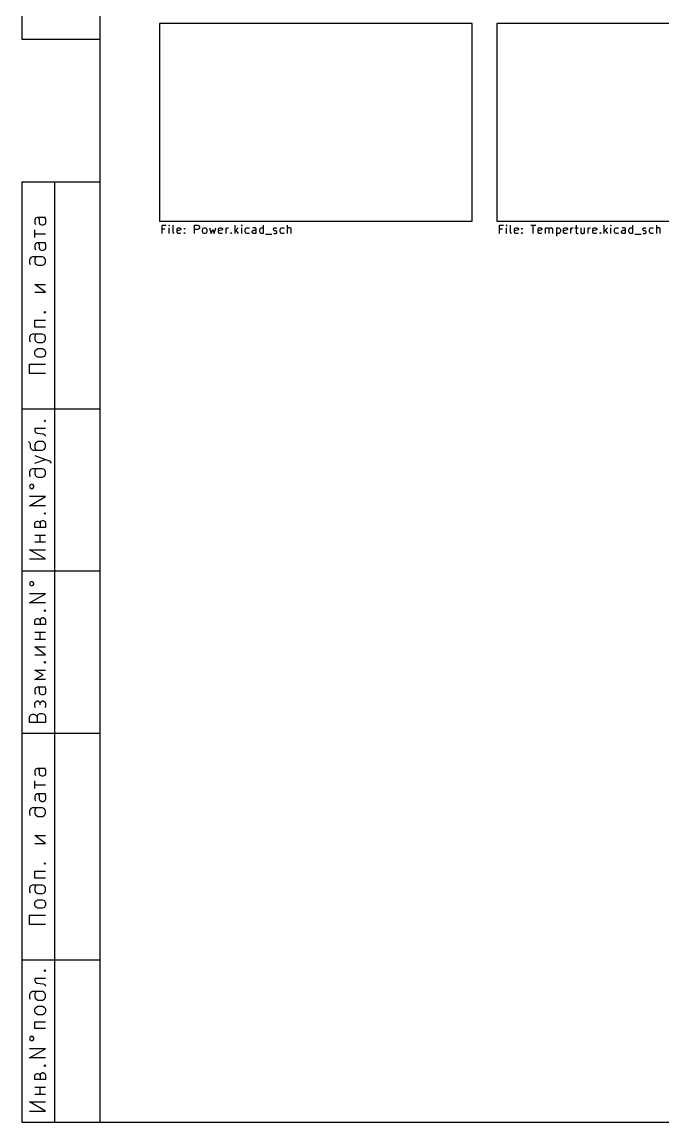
# Model space of a CAD drawing. Extents: x 0.3 to 11.5, y -8.2 to 3.2.
# Drawn here: x 0.31 to 4.2, y -8.07 to -1.39 of the extents above; entities that cross this region are included whole.
import ezdxf

# ---------------------------------------------------------------- set-up
doc = ezdxf.new("R2010")
doc.units = 0
doc.header["$MEASUREMENT"] = 0
doc.layers.add('BLACK', color=7, linetype='CONTINUOUS')

msp = doc.modelspace()

# ---------------------------------------------------------------- linework, layer by layer
at = {"layer": 'BLACK', "linetype": 'CONTINUOUS'}
for p, q in [((0.314961, 3.22806), (0.314961, -1.49635)), ((0.787402, -0.19685), (0.787402, -8.07115)), ((1.15, -1.4), (1.15, -2.6)), ((3.05, -1.4), (1.15, -1.4)), ((3.05, -2.6), (3.05, -1.4)), ((3.2, -1.4), (3.2, -2.6)), ((5.1, -1.4), (3.2, -1.4)), ((0.314961, -1.49635), (0.787402, -1.49635)), ((0.314961, -2.36249), (0.787402, -2.36249)), ((0.314961, -2.36249), (0.314961, -8.07115)), ((0.511811, -2.36249), (0.511811, -8.07115)), ((0.397476, -2.58277), (0.392787, -2.59214)), ((0.392787, -2.59214), (0.392787, -2.61089)), ((0.40685, -2.57808), (0.397476, -2.58277)), ((0.458406, -2.57808), (0.40685, -2.57808)), ((0.420909, -2.58746), (0.416224, -2.57808)), ((0.420909, -2.61089), (0.420909, -2.58746)), ((0.45372, -2.57808), (0.458406, -2.58746)), ((0.458406, -2.58746), (0.458406, -2.61089)), ((1.15, -2.6), (3.05, -2.6)), ((3.2, -2.6), (5.1, -2.6)), ((0.392787, -2.61089), (0.397476, -2.62026)), ((0.392787, -2.69994), (0.392787, -2.65307)), ((0.425598, -2.62026), (0.420909, -2.61089)), ((0.434972, -2.62495), (0.425598, -2.62026)), ((0.444346, -2.62495), (0.434972, -2.62495)), ((0.45372, -2.62026), (0.444346, -2.62495)), ((0.458406, -2.61089), (0.45372, -2.62026)), ((1.16601, -2.67507), (1.16601, -2.62507)), ((1.16601, -2.62507), (1.18982, -2.62507)), ((1.18268, -2.64888), (1.16601, -2.64888)), ((1.20887, -2.62507), (1.20649, -2.62745)), ((1.20649, -2.62745), (1.20887, -2.62983)), ((1.21125, -2.62745), (1.20887, -2.62507)), ((1.20887, -2.62507), (1.20887, -2.62983)), ((1.20887, -2.62983), (1.21125, -2.62745)), ((1.20887, -2.67507), (1.20887, -2.64174)), ((1.23268, -2.66793), (1.23268, -2.62507)), ((1.23506, -2.67269), (1.23268, -2.66793)), ((1.25649, -2.64888), (1.25887, -2.64411)), ((1.25649, -2.66793), (1.25649, -2.64888)), ((1.2803, -2.65364), (1.25649, -2.6584)), ((1.25887, -2.67269), (1.25649, -2.66793)), ((1.25887, -2.64411), (1.26363, -2.64174)), ((1.26363, -2.64174), (1.27316, -2.64174)), ((1.27316, -2.64174), (1.27792, -2.64411)), ((1.27792, -2.64411), (1.2803, -2.64888)), ((1.2803, -2.64888), (1.2803, -2.65364)), ((1.29935, -2.6465), (1.30173, -2.64411)), ((1.30173, -2.64888), (1.29935, -2.6465)), ((1.29935, -2.67269), (1.30173, -2.67031)), ((1.30173, -2.64411), (1.30411, -2.6465)), ((1.30173, -2.64411), (1.30173, -2.64888)), ((1.30411, -2.6465), (1.30173, -2.64888)), ((1.30173, -2.67031), (1.30411, -2.67269)), ((1.30173, -2.67031), (1.30173, -2.67507)), ((1.36363, -2.67507), (1.36363, -2.62507)), ((1.36363, -2.62507), (1.38268, -2.62507)), ((1.38268, -2.65126), (1.36363, -2.65126)), ((1.38268, -2.62507), (1.38744, -2.62745)), ((1.38744, -2.64888), (1.38268, -2.65126)), ((1.38744, -2.62745), (1.38983, -2.62983)), ((1.38983, -2.6465), (1.38744, -2.64888)), ((1.38983, -2.62983), (1.3922, -2.63459)), ((1.3922, -2.64174), (1.38983, -2.6465)), ((1.3922, -2.63459), (1.3922, -2.64174)), ((1.41126, -2.65126), (1.41363, -2.6465)), ((1.41126, -2.66554), (1.41126, -2.65126)), ((1.41363, -2.67031), (1.41126, -2.66554)), ((1.41363, -2.6465), (1.41602, -2.64411)), ((1.41602, -2.67269), (1.41363, -2.67031)), ((1.41602, -2.64411), (1.42078, -2.64174)), ((1.42078, -2.64174), (1.42792, -2.64174)), ((1.42792, -2.64174), (1.43268, -2.64411)), ((1.43268, -2.64411), (1.43506, -2.6465)), ((1.43506, -2.67031), (1.43268, -2.67269)), ((1.43506, -2.6465), (1.43744, -2.65126)), ((1.43744, -2.66554), (1.43506, -2.67031)), ((1.43744, -2.65126), (1.43744, -2.66554)), ((1.45411, -2.64174), (1.46363, -2.67507)), ((1.46363, -2.67507), (1.47316, -2.65126)), ((1.47316, -2.65126), (1.48268, -2.67507)), ((1.48268, -2.67507), (1.4922, -2.64174)), ((1.50887, -2.64888), (1.51125, -2.64411)), ((1.50887, -2.66793), (1.50887, -2.64888)), ((1.53268, -2.65364), (1.50887, -2.6584)), ((1.51125, -2.67269), (1.50887, -2.66793)), ((1.51125, -2.64411), (1.51602, -2.64174)), ((1.51602, -2.64174), (1.52554, -2.64174)), ((1.52554, -2.64174), (1.5303, -2.64411)), ((1.5303, -2.64411), (1.53268, -2.64888)), ((1.53268, -2.64888), (1.53268, -2.65364)), ((1.55411, -2.67507), (1.55411, -2.64174)), ((1.55411, -2.65126), (1.55649, -2.6465)), ((1.55649, -2.6465), (1.55887, -2.64411)), ((1.55887, -2.64411), (1.56363, -2.64174)), ((1.56363, -2.64174), (1.5684, -2.64174)), ((1.58269, -2.67269), (1.58506, -2.67031)), ((1.58506, -2.67031), (1.58744, -2.67269)), ((1.58506, -2.67031), (1.58506, -2.67507)), ((1.60887, -2.67507), (1.60887, -2.62507)), ((1.62792, -2.64174), (1.60887, -2.66078)), ((1.61364, -2.65602), (1.62792, -2.67507)), ((1.64935, -2.62507), (1.64697, -2.62745)), ((1.64697, -2.62745), (1.64935, -2.62983)), ((1.65173, -2.62745), (1.64935, -2.62507)), ((1.64935, -2.62507), (1.64935, -2.62983)), ((1.64935, -2.62983), (1.65173, -2.62745)), ((1.64935, -2.67507), (1.64935, -2.64174)), ((1.67078, -2.65126), (1.67316, -2.6465)), ((1.67078, -2.66554), (1.67078, -2.65126)), ((1.67316, -2.67031), (1.67078, -2.66554)), ((1.67316, -2.6465), (1.67554, -2.64411)), ((1.67554, -2.67269), (1.67316, -2.67031)), ((1.67554, -2.64411), (1.68031, -2.64174)), ((1.68031, -2.64174), (1.68983, -2.64174)), ((1.68983, -2.64174), (1.69459, -2.64411)), ((1.71364, -2.66316), (1.71602, -2.6584)), ((1.71364, -2.66793), (1.71364, -2.66316)), ((1.71602, -2.67269), (1.71364, -2.66793)), ((1.72078, -2.64174), (1.71602, -2.64411)), ((1.71602, -2.6584), (1.72078, -2.65602)), ((1.73031, -2.64174), (1.72078, -2.64174)), ((1.72078, -2.65602), (1.73269, -2.65602)), ((1.73507, -2.64411), (1.73031, -2.64174)), ((1.73269, -2.65602), (1.73745, -2.65364)), ((1.73745, -2.64888), (1.73507, -2.64411)), ((1.73745, -2.67507), (1.73745, -2.64888)), ((1.75888, -2.65126), (1.76126, -2.6465)), ((1.75888, -2.66554), (1.75888, -2.65126)), ((1.76126, -2.67031), (1.75888, -2.66554)), ((1.76126, -2.6465), (1.76364, -2.64411)), ((1.76364, -2.67269), (1.76126, -2.67031)), ((1.76364, -2.64411), (1.7684, -2.64174)), ((1.7684, -2.64174), (1.77793, -2.64174)), ((1.77793, -2.64174), (1.78269, -2.64411)), ((1.78269, -2.67507), (1.78269, -2.62507)), ((1.84221, -2.64888), (1.84459, -2.64411)), ((1.84221, -2.65126), (1.84221, -2.64888)), ((1.84459, -2.65602), (1.84221, -2.65126)), ((1.84459, -2.64411), (1.84935, -2.64174)), ((1.84935, -2.6584), (1.84459, -2.65602)), ((1.84935, -2.64174), (1.85649, -2.64174)), ((1.85649, -2.6584), (1.84935, -2.6584)), ((1.85649, -2.64174), (1.86126, -2.64411)), ((1.86126, -2.66078), (1.85649, -2.6584)), ((1.86363, -2.66554), (1.86126, -2.66078)), ((1.86126, -2.67269), (1.86363, -2.66793)), ((1.86363, -2.66793), (1.86363, -2.66554)), ((1.88269, -2.65126), (1.88506, -2.6465)), ((1.88269, -2.66554), (1.88269, -2.65126)), ((1.88506, -2.67031), (1.88269, -2.66554)), ((1.88506, -2.6465), (1.88744, -2.64411)), ((1.88744, -2.67269), (1.88506, -2.67031)), ((1.88744, -2.64411), (1.89221, -2.64174)), ((1.89221, -2.64174), (1.90173, -2.64174)), ((1.90173, -2.64174), (1.90649, -2.64411)), ((1.92792, -2.67507), (1.92792, -2.62507)), ((1.9303, -2.64411), (1.92792, -2.6465)), ((1.93507, -2.64174), (1.9303, -2.64411)), ((1.94221, -2.64174), (1.93507, -2.64174)), ((1.94697, -2.64411), (1.94221, -2.64174)), ((1.94935, -2.64888), (1.94697, -2.64411)), ((1.94935, -2.67507), (1.94935, -2.64888)), ((3.21601, -2.67507), (3.21601, -2.62507)), ((3.21601, -2.62507), (3.23982, -2.62507)), ((3.23268, -2.64888), (3.21601, -2.64888)), ((3.25887, -2.62507), (3.25649, -2.62745)), ((3.25649, -2.62745), (3.25887, -2.62983)), ((3.26125, -2.62745), (3.25887, -2.62507)), ((3.25887, -2.62507), (3.25887, -2.62983)), ((3.25887, -2.62983), (3.26125, -2.62745)), ((3.25887, -2.67507), (3.25887, -2.64174)), ((3.28268, -2.66793), (3.28268, -2.62507)), ((3.28506, -2.67269), (3.28268, -2.66793)), ((3.30649, -2.64888), (3.30887, -2.64411)), ((3.30649, -2.66793), (3.30649, -2.64888)), ((3.3303, -2.65364), (3.30649, -2.6584)), ((3.30887, -2.67269), (3.30649, -2.66793)), ((3.30887, -2.64411), (3.31363, -2.64174)), ((3.31363, -2.64174), (3.32316, -2.64174)), ((3.32316, -2.64174), (3.32792, -2.64411)), ((3.32792, -2.64411), (3.3303, -2.64888)), ((3.3303, -2.64888), (3.3303, -2.65364)), ((3.34935, -2.6465), (3.35173, -2.64411)), ((3.35173, -2.64888), (3.34935, -2.6465)), ((3.34935, -2.67269), (3.35173, -2.67031)), ((3.35173, -2.64411), (3.35411, -2.6465)), ((3.35173, -2.64411), (3.35173, -2.64888)), ((3.35411, -2.6465), (3.35173, -2.64888)), ((3.35173, -2.67031), (3.35411, -2.67269)), ((3.35173, -2.67031), (3.35173, -2.67507)), ((3.40649, -2.62507), (3.43506, -2.62507)), ((3.42078, -2.67507), (3.42078, -2.62507)), ((3.44935, -2.64888), (3.45173, -2.64411)), ((3.44935, -2.66793), (3.44935, -2.64888)), ((3.47316, -2.65364), (3.44935, -2.6584)), ((3.45173, -2.67269), (3.44935, -2.66793)), ((3.45173, -2.64411), (3.45649, -2.64174)), ((3.45649, -2.64174), (3.46602, -2.64174)), ((3.46602, -2.64174), (3.47078, -2.64411)), ((3.47078, -2.64411), (3.47316, -2.64888)), ((3.47316, -2.64888), (3.47316, -2.65364)), ((3.49459, -2.67507), (3.49459, -2.64174)), ((3.49459, -2.6465), (3.49697, -2.64411)), ((3.49697, -2.64411), (3.50173, -2.64174)), ((3.50173, -2.64174), (3.50887, -2.64174)), ((3.50887, -2.64174), (3.51363, -2.64411)), ((3.51363, -2.64411), (3.51602, -2.64888)), ((3.51602, -2.64888), (3.5184, -2.64411)), ((3.51602, -2.64888), (3.51602, -2.67507)), ((3.5184, -2.64411), (3.52316, -2.64174)), ((3.52316, -2.64174), (3.5303, -2.64174)), ((3.5303, -2.64174), (3.53506, -2.64411)), ((3.53506, -2.64411), (3.53744, -2.64888)), ((3.53744, -2.64888), (3.53744, -2.67507)), ((3.56125, -2.64174), (3.56125, -2.69174)), ((3.56125, -2.64411), (3.56602, -2.64174)), ((3.56602, -2.64174), (3.57554, -2.64174)), ((3.57554, -2.64174), (3.5803, -2.64411)), ((3.5803, -2.64411), (3.58268, -2.6465)), ((3.58268, -2.67031), (3.5803, -2.67269)), ((3.58268, -2.6465), (3.58506, -2.65126)), ((3.58506, -2.66554), (3.58268, -2.67031)), ((3.58506, -2.65126), (3.58506, -2.66554)), ((3.60411, -2.64888), (3.60649, -2.64411)), ((3.60411, -2.66793), (3.60411, -2.64888)), ((3.62792, -2.65364), (3.60411, -2.6584)), ((3.60649, -2.67269), (3.60411, -2.66793)), ((3.60649, -2.64411), (3.61125, -2.64174)), ((3.61125, -2.64174), (3.62078, -2.64174)), ((3.62078, -2.64174), (3.62554, -2.64411)), ((3.62554, -2.64411), (3.62792, -2.64888)), ((3.62792, -2.64888), (3.62792, -2.65364)), ((3.64935, -2.67507), (3.64935, -2.64174)), ((3.64935, -2.65126), (3.65173, -2.6465)), ((3.65173, -2.6465), (3.65411, -2.64411)), ((3.65411, -2.64411), (3.65887, -2.64174)), ((3.65887, -2.64174), (3.66363, -2.64174)), ((3.67316, -2.64174), (3.6922, -2.64174)), ((3.6803, -2.62507), (3.6803, -2.66793)), ((3.6803, -2.66793), (3.68268, -2.67269)), ((3.70887, -2.64174), (3.70887, -2.66793)), ((3.70887, -2.66793), (3.71125, -2.67269)), ((3.72792, -2.67269), (3.7303, -2.67031)), ((3.7303, -2.64174), (3.7303, -2.67507)), ((3.75411, -2.67507), (3.75411, -2.64174)), ((3.75411, -2.65126), (3.75649, -2.6465)), ((3.75649, -2.6465), (3.75887, -2.64411)), ((3.75887, -2.64411), (3.76363, -2.64174)), ((3.76363, -2.64174), (3.76839, -2.64174)), ((3.78268, -2.64888), (3.78506, -2.64411)), ((3.78268, -2.66793), (3.78268, -2.64888)), ((3.80649, -2.65364), (3.78268, -2.6584)), ((3.78506, -2.67269), (3.78268, -2.66793)), ((3.78506, -2.64411), (3.78982, -2.64174)), ((3.78982, -2.64174), (3.79935, -2.64174)), ((3.79935, -2.64174), (3.80411, -2.64411)), ((3.80411, -2.64411), (3.80649, -2.64888)), ((3.80649, -2.64888), (3.80649, -2.65364)), ((3.82554, -2.67269), (3.82792, -2.67031)), ((3.82792, -2.67031), (3.8303, -2.67269)), ((3.82792, -2.67031), (3.82792, -2.67507)), ((3.85173, -2.67507), (3.85173, -2.62507)), ((3.87078, -2.64174), (3.85173, -2.66078)), ((3.85649, -2.65602), (3.87078, -2.67507)), ((3.8922, -2.62507), (3.88983, -2.62745)), ((3.88983, -2.62745), (3.8922, -2.62983)), ((3.89459, -2.62745), (3.8922, -2.62507)), ((3.8922, -2.62507), (3.8922, -2.62983)), ((3.8922, -2.62983), (3.89459, -2.62745)), ((3.8922, -2.67507), (3.8922, -2.64174)), ((3.91364, -2.65126), (3.91602, -2.6465)), ((3.91364, -2.66554), (3.91364, -2.65126)), ((3.91602, -2.67031), (3.91364, -2.66554)), ((3.91602, -2.6465), (3.9184, -2.64411)), ((3.9184, -2.67269), (3.91602, -2.67031)), ((3.9184, -2.64411), (3.92316, -2.64174)), ((3.92316, -2.64174), (3.93269, -2.64174)), ((3.93269, -2.64174), (3.93744, -2.64411)), ((3.9565, -2.66316), (3.95887, -2.6584)), ((3.9565, -2.66793), (3.9565, -2.66316)), ((3.95887, -2.67269), (3.9565, -2.66793)), ((3.96364, -2.64174), (3.95887, -2.64411)), ((3.95887, -2.6584), (3.96364, -2.65602)), ((3.97316, -2.64174), (3.96364, -2.64174)), ((3.96364, -2.65602), (3.97554, -2.65602)), ((3.97792, -2.64411), (3.97316, -2.64174)), ((3.97554, -2.65602), (3.9803, -2.65364)), ((3.9803, -2.64888), (3.97792, -2.64411)), ((3.9803, -2.67507), (3.9803, -2.64888)), ((4.00173, -2.65126), (4.00411, -2.6465)), ((4.00173, -2.66554), (4.00173, -2.65126)), ((4.00411, -2.67031), (4.00173, -2.66554)), ((4.00411, -2.6465), (4.00649, -2.64411)), ((4.00649, -2.67269), (4.00411, -2.67031)), ((4.00649, -2.64411), (4.01126, -2.64174)), ((4.01126, -2.64174), (4.02078, -2.64174)), ((4.02078, -2.64174), (4.02554, -2.64411)), ((4.02554, -2.67507), (4.02554, -2.62507)), ((4.08506, -2.64888), (4.08744, -2.64411)), ((4.08506, -2.65126), (4.08506, -2.64888)), ((4.08744, -2.65602), (4.08506, -2.65126)), ((4.08744, -2.64411), (4.0922, -2.64174)), ((4.0922, -2.6584), (4.08744, -2.65602)), ((4.0922, -2.64174), (4.09935, -2.64174)), ((4.09935, -2.6584), (4.0922, -2.6584)), ((4.09935, -2.64174), (4.10411, -2.64411)), ((4.10411, -2.66078), (4.09935, -2.6584)), ((4.10649, -2.66554), (4.10411, -2.66078)), ((4.10411, -2.67269), (4.10649, -2.66793)), ((4.10649, -2.66793), (4.10649, -2.66554)), ((4.12554, -2.65126), (4.12792, -2.6465)), ((4.12554, -2.66554), (4.12554, -2.65126)), ((4.12792, -2.67031), (4.12554, -2.66554)), ((4.12792, -2.6465), (4.1303, -2.64411)), ((4.1303, -2.67269), (4.12792, -2.67031)), ((4.1303, -2.64411), (4.13506, -2.64174)), ((4.13506, -2.64174), (4.14459, -2.64174)), ((4.14459, -2.64174), (4.14935, -2.64411)), ((4.17078, -2.67507), (4.17078, -2.62507)), ((4.17316, -2.64411), (4.17078, -2.6465)), ((4.17792, -2.64174), (4.17316, -2.64411)), ((4.18506, -2.64174), (4.17792, -2.64174)), ((4.18982, -2.64411), (4.18506, -2.64174)), ((4.1922, -2.64888), (4.18982, -2.64411)), ((4.1922, -2.67507), (4.1922, -2.64888)), ((0.392787, -2.67651), (0.458406, -2.67651)), ((0.397476, -2.73744), (0.392787, -2.74681)), ((0.40685, -2.73275), (0.397476, -2.73744)), ((0.458406, -2.73275), (0.40685, -2.73275)), ((0.420909, -2.74213), (0.416224, -2.73275)), ((0.45372, -2.73275), (0.458406, -2.74213)), ((1.23983, -2.67507), (1.23506, -2.67269)), ((1.26363, -2.67507), (1.25887, -2.67269)), ((1.27316, -2.67507), (1.26363, -2.67507)), ((1.27792, -2.67269), (1.27316, -2.67507)), ((1.30173, -2.67507), (1.29935, -2.67269)), ((1.30411, -2.67269), (1.30173, -2.67507)), ((1.42078, -2.67507), (1.41602, -2.67269)), ((1.42792, -2.67507), (1.42078, -2.67507)), ((1.43268, -2.67269), (1.42792, -2.67507)), ((1.51602, -2.67507), (1.51125, -2.67269)), ((1.52554, -2.67507), (1.51602, -2.67507)), ((1.5303, -2.67269), (1.52554, -2.67507)), ((1.58506, -2.67507), (1.58269, -2.67269)), ((1.58744, -2.67269), (1.58506, -2.67507)), ((1.68031, -2.67507), (1.67554, -2.67269)), ((1.68983, -2.67507), (1.68031, -2.67507)), ((1.69459, -2.67269), (1.68983, -2.67507)), ((1.72078, -2.67507), (1.71602, -2.67269)), ((1.73269, -2.67507), (1.72078, -2.67507)), ((1.73745, -2.67269), (1.73269, -2.67507)), ((1.7684, -2.67507), (1.76364, -2.67269)), ((1.77793, -2.67507), (1.7684, -2.67507)), ((1.78269, -2.67269), (1.77793, -2.67507)), ((1.79459, -2.67983), (1.83269, -2.67983)), ((1.84221, -2.67269), (1.84697, -2.67507)), ((1.84697, -2.67507), (1.85649, -2.67507)), ((1.85649, -2.67507), (1.86126, -2.67269)), ((1.89221, -2.67507), (1.88744, -2.67269)), ((1.90173, -2.67507), (1.89221, -2.67507)), ((1.90649, -2.67269), (1.90173, -2.67507)), ((3.28983, -2.67507), (3.28506, -2.67269)), ((3.31363, -2.67507), (3.30887, -2.67269)), ((3.32316, -2.67507), (3.31363, -2.67507)), ((3.32792, -2.67269), (3.32316, -2.67507)), ((3.35173, -2.67507), (3.34935, -2.67269)), ((3.35411, -2.67269), (3.35173, -2.67507)), ((3.45649, -2.67507), (3.45173, -2.67269)), ((3.46602, -2.67507), (3.45649, -2.67507)), ((3.47078, -2.67269), (3.46602, -2.67507)), ((3.56602, -2.67507), (3.56125, -2.67269)), ((3.57554, -2.67507), (3.56602, -2.67507)), ((3.5803, -2.67269), (3.57554, -2.67507)), ((3.61125, -2.67507), (3.60649, -2.67269)), ((3.62078, -2.67507), (3.61125, -2.67507)), ((3.62554, -2.67269), (3.62078, -2.67507)), ((3.68268, -2.67269), (3.68744, -2.67507)), ((3.68744, -2.67507), (3.6922, -2.67507)), ((3.71125, -2.67269), (3.71602, -2.67507)), ((3.71602, -2.67507), (3.72316, -2.67507)), ((3.72316, -2.67507), (3.72792, -2.67269)), ((3.78982, -2.67507), (3.78506, -2.67269)), ((3.79935, -2.67507), (3.78982, -2.67507)), ((3.80411, -2.67269), (3.79935, -2.67507)), ((3.82792, -2.67507), (3.82554, -2.67269)), ((3.8303, -2.67269), (3.82792, -2.67507)), ((3.92316, -2.67507), (3.9184, -2.67269)), ((3.93269, -2.67507), (3.92316, -2.67507)), ((3.93744, -2.67269), (3.93269, -2.67507)), ((3.96364, -2.67507), (3.95887, -2.67269)), ((3.97554, -2.67507), (3.96364, -2.67507)), ((3.9803, -2.67269), (3.97554, -2.67507)), ((4.01126, -2.67507), (4.00649, -2.67269)), ((4.02078, -2.67507), (4.01126, -2.67507)), ((4.02554, -2.67269), (4.02078, -2.67507)), ((4.03744, -2.67983), (4.07554, -2.67983)), ((4.08506, -2.67269), (4.08982, -2.67507)), ((4.08982, -2.67507), (4.09935, -2.67507)), ((4.09935, -2.67507), (4.10411, -2.67269)), ((4.13506, -2.67507), (4.1303, -2.67269)), ((4.14459, -2.67507), (4.13506, -2.67507)), ((4.14935, -2.67269), (4.14459, -2.67507)), ((0.392787, -2.74681), (0.392787, -2.76556)), ((0.392787, -2.76556), (0.397476, -2.77493)), ((0.420909, -2.76556), (0.420909, -2.74213)), ((0.425598, -2.77493), (0.420909, -2.76556)), ((0.434972, -2.77962), (0.425598, -2.77493)), ((0.444346, -2.77962), (0.434972, -2.77962)), ((0.45372, -2.77493), (0.444346, -2.77962)), ((0.458406, -2.76556), (0.45372, -2.77493)), ((0.458406, -2.74213), (0.458406, -2.76556)), ((0.364665, -2.82649), (0.35998, -2.83586)), ((0.35998, -2.83586), (0.35998, -2.85461)), ((0.35998, -2.85461), (0.364665, -2.86398)), ((0.369354, -2.8218), (0.364665, -2.82649)), ((0.378728, -2.81711), (0.369354, -2.8218)), ((0.439657, -2.81711), (0.378728, -2.81711)), ((0.397476, -2.8218), (0.392787, -2.83118)), ((0.392787, -2.83118), (0.392787, -2.84993)), ((0.392787, -2.84993), (0.397476, -2.8593)), ((0.402161, -2.81711), (0.397476, -2.8218)), ((0.397476, -2.8593), (0.402161, -2.86398)), ((0.402161, -2.86398), (0.411535, -2.86867)), ((0.411535, -2.86867), (0.439657, -2.86867)), ((0.449031, -2.8218), (0.439657, -2.81711)), ((0.439657, -2.86867), (0.449031, -2.86398)), ((0.45372, -2.82649), (0.449031, -2.8218)), ((0.449031, -2.86398), (0.45372, -2.8593)), ((0.458406, -2.83586), (0.45372, -2.82649)), ((0.45372, -2.8593), (0.458406, -2.84993)), ((0.458406, -2.84993), (0.458406, -2.83586)), ((0.458406, -3.03272), (0.392787, -2.98585)), ((0.392787, -2.98585), (0.458406, -2.98585)), ((0.392787, -3.03272), (0.458406, -3.03272)), ((0.392787, -3.24363), (0.392787, -3.20145)), ((0.392787, -3.20145), (0.458406, -3.20145)), ((0.449031, -3.15458), (0.45372, -3.14989)), ((0.45372, -3.15927), (0.449031, -3.15458)), ((0.449031, -3.15458), (0.458406, -3.15458)), ((0.45372, -3.14989), (0.458406, -3.15458)), ((0.458406, -3.15458), (0.45372, -3.15927)), ((0.458406, -3.24363), (0.392787, -3.24363)), ((0.364665, -3.29519), (0.35998, -3.30456)), ((0.35998, -3.30456), (0.35998, -3.32331)), ((0.35998, -3.32331), (0.364665, -3.33268)), ((0.369354, -3.2905), (0.364665, -3.29519)), ((0.378728, -3.28581), (0.369354, -3.2905)), ((0.439657, -3.28581), (0.378728, -3.28581)), ((0.397476, -3.2905), (0.392787, -3.29987)), ((0.392787, -3.29987), (0.392787, -3.31862)), ((0.392787, -3.31862), (0.397476, -3.328)), ((0.402161, -3.28581), (0.397476, -3.2905)), ((0.397476, -3.328), (0.402161, -3.33268)), ((0.402161, -3.33268), (0.411535, -3.33737)), ((0.411535, -3.33737), (0.439657, -3.33737)), ((0.449031, -3.2905), (0.439657, -3.28581)), ((0.439657, -3.33737), (0.449031, -3.33268)), ((0.45372, -3.29519), (0.449031, -3.2905)), ((0.449031, -3.33268), (0.45372, -3.328)), ((0.458406, -3.30456), (0.45372, -3.29519)), ((0.45372, -3.328), (0.458406, -3.31862)), ((0.458406, -3.31862), (0.458406, -3.30456)), ((0.392787, -3.39361), (0.397476, -3.38424)), ((0.392787, -3.40767), (0.392787, -3.39361)), ((0.397476, -3.38424), (0.402161, -3.37955)), ((0.402161, -3.37955), (0.411535, -3.37486)), ((0.411535, -3.37486), (0.439657, -3.37486)), ((0.439657, -3.37486), (0.449031, -3.37955)), ((0.449031, -3.37955), (0.45372, -3.38424)), ((0.45372, -3.38424), (0.458406, -3.39361)), ((0.458406, -3.39361), (0.458406, -3.40767)), ((0.35998, -3.52484), (0.35998, -3.4686)), ((0.35998, -3.4686), (0.458406, -3.4686)), ((0.397476, -3.41705), (0.392787, -3.40767)), ((0.402161, -3.42173), (0.397476, -3.41705)), ((0.411535, -3.42642), (0.402161, -3.42173)), ((0.439657, -3.42642), (0.411535, -3.42642)), ((0.449031, -3.42173), (0.439657, -3.42642)), ((0.45372, -3.41705), (0.449031, -3.42173)), ((0.458406, -3.40767), (0.45372, -3.41705)), ((0.458406, -3.52484), (0.35998, -3.52484)), ((0.314961, -3.74044), (0.787402, -3.74044)), ((0.458406, -3.85995), (0.392787, -3.85995)), ((0.392787, -3.85995), (0.392787, -3.87402)), ((0.392787, -3.87402), (0.397476, -3.88339)), ((0.449031, -3.81308), (0.45372, -3.8084)), ((0.45372, -3.81777), (0.449031, -3.81308)), ((0.449031, -3.81308), (0.458406, -3.81308)), ((0.45372, -3.8084), (0.458406, -3.81308)), ((0.458406, -3.81308), (0.45372, -3.81777)), ((0.355295, -3.93963), (0.35998, -3.94432)), ((0.397476, -3.88339), (0.40685, -3.88807)), ((0.411535, -3.93963), (0.402161, -3.94432)), ((0.40685, -3.88807), (0.444346, -3.89276)), ((0.439657, -3.93963), (0.411535, -3.93963)), ((0.449031, -3.94432), (0.439657, -3.93963)), ((0.444346, -3.89276), (0.45372, -3.89745)), ((0.45372, -3.89745), (0.458406, -3.90682)), ((0.35998, -3.94432), (0.364665, -3.95369)), ((0.364665, -3.95369), (0.364665, -3.97244)), ((0.364665, -3.97244), (0.369354, -3.98181)), ((0.369354, -3.98181), (0.374039, -3.9865)), ((0.374039, -3.9865), (0.383413, -3.99119)), ((0.383413, -3.99119), (0.439657, -3.99119)), ((0.397476, -3.949), (0.392787, -3.95838)), ((0.392787, -3.95838), (0.392787, -3.97713)), ((0.392787, -3.97713), (0.397476, -3.9865)), ((0.402161, -3.94432), (0.397476, -3.949)), ((0.397476, -3.9865), (0.402161, -3.99119)), ((0.439657, -3.99119), (0.449031, -3.9865)), ((0.45372, -3.949), (0.449031, -3.94432)), ((0.449031, -3.9865), (0.45372, -3.98181)), ((0.458406, -3.95838), (0.45372, -3.949)), ((0.45372, -3.98181), (0.458406, -3.97244)), ((0.458406, -3.97244), (0.458406, -3.95838)), ((0.392787, -4.024), (0.458406, -4.04743)), ((0.392787, -4.07087), (0.458406, -4.04743)), ((0.458406, -4.04743), (0.481839, -4.05681)), ((0.481839, -4.05681), (0.486528, -4.06149)), ((0.486528, -4.06149), (0.491213, -4.07087)), ((0.364665, -4.11305), (0.35998, -4.12242)), ((0.35998, -4.12242), (0.35998, -4.14117)), ((0.35998, -4.14117), (0.364665, -4.15054)), ((0.369354, -4.10836), (0.364665, -4.11305)), ((0.378728, -4.10367), (0.369354, -4.10836)), ((0.439657, -4.10367), (0.378728, -4.10367)), ((0.397476, -4.10836), (0.392787, -4.11774)), ((0.392787, -4.11774), (0.392787, -4.13648)), ((0.392787, -4.13648), (0.397476, -4.14586)), ((0.402161, -4.10367), (0.397476, -4.10836)), ((0.449031, -4.10836), (0.439657, -4.10367)), ((0.45372, -4.11305), (0.449031, -4.10836)), ((0.458406, -4.12242), (0.45372, -4.11305)), ((0.45372, -4.14586), (0.458406, -4.13648)), ((0.458406, -4.13648), (0.458406, -4.12242)), ((0.364665, -4.2021), (0.35998, -4.21148)), ((0.374039, -4.19741), (0.364665, -4.2021)), ((0.383413, -4.2021), (0.374039, -4.19741)), ((0.388102, -4.21148), (0.383413, -4.2021)), ((0.397476, -4.14586), (0.402161, -4.15054)), ((0.402161, -4.15054), (0.411535, -4.15523)), ((0.411535, -4.15523), (0.439657, -4.15523)), ((0.439657, -4.15523), (0.449031, -4.15054)), ((0.449031, -4.15054), (0.45372, -4.14586)), ((0.35998, -4.21148), (0.364665, -4.22085)), ((0.35998, -4.32865), (0.458406, -4.2724)), ((0.458406, -4.2724), (0.35998, -4.2724)), ((0.364665, -4.22085), (0.374039, -4.22554)), ((0.374039, -4.22554), (0.383413, -4.22085)), ((0.383413, -4.22085), (0.388102, -4.21148)), ((0.458406, -4.32865), (0.35998, -4.32865)), ((0.449031, -4.37552), (0.45372, -4.37083)), ((0.45372, -4.3802), (0.449031, -4.37552)), ((0.449031, -4.37552), (0.458406, -4.37552)), ((0.45372, -4.37083), (0.458406, -4.37552)), ((0.458406, -4.37552), (0.45372, -4.3802)), ((0.392787, -4.43645), (0.397476, -4.42707)), ((0.392787, -4.45988), (0.392787, -4.43645)), ((0.458406, -4.45988), (0.392787, -4.45988)), ((0.397476, -4.42707), (0.40685, -4.42239)), ((0.40685, -4.42239), (0.411535, -4.42239)), ((0.411535, -4.42239), (0.420909, -4.42707)), ((0.420909, -4.42707), (0.425598, -4.43645)), ((0.425598, -4.43645), (0.430283, -4.42239)), ((0.425598, -4.43645), (0.425598, -4.45988)), ((0.430283, -4.42239), (0.439657, -4.4177)), ((0.439657, -4.4177), (0.444346, -4.4177)), ((0.444346, -4.4177), (0.45372, -4.42239)), ((0.45372, -4.42239), (0.458406, -4.43176)), ((0.458406, -4.43176), (0.458406, -4.45988)), ((0.392787, -4.50675), (0.458406, -4.50675)), ((0.425598, -4.54893), (0.425598, -4.50675)), ((0.458406, -4.65204), (0.35998, -4.5958)), ((0.35998, -4.5958), (0.458406, -4.5958)), ((0.392787, -4.54893), (0.458406, -4.54893)), ((0.35998, -4.65204), (0.458406, -4.65204)), ((0.314961, -4.72469), (0.787402, -4.72469)), ((0.364665, -4.79265), (0.35998, -4.80202)), ((0.35998, -4.80202), (0.364665, -4.8114)), ((0.374039, -4.78796), (0.364665, -4.79265)), ((0.383413, -4.79265), (0.374039, -4.78796)), ((0.388102, -4.80202), (0.383413, -4.79265)), ((0.383413, -4.8114), (0.388102, -4.80202)), ((0.35998, -4.91919), (0.458406, -4.86295)), ((0.458406, -4.86295), (0.35998, -4.86295)), ((0.364665, -4.8114), (0.374039, -4.81608)), ((0.374039, -4.81608), (0.383413, -4.8114)), ((0.458406, -4.91919), (0.35998, -4.91919)), ((0.430283, -5.01293), (0.439657, -5.00825)), ((0.439657, -5.00825), (0.444346, -5.00825)), ((0.444346, -5.00825), (0.45372, -5.01293)), ((0.449031, -4.96606), (0.45372, -4.96138)), ((0.45372, -4.97075), (0.449031, -4.96606)), ((0.449031, -4.96606), (0.458406, -4.96606)), ((0.45372, -4.96138), (0.458406, -4.96606)), ((0.458406, -4.96606), (0.45372, -4.97075)), ((0.392787, -5.027), (0.397476, -5.01762)), ((0.392787, -5.05043), (0.392787, -5.027)), ((0.458406, -5.05043), (0.392787, -5.05043)), ((0.397476, -5.01762), (0.40685, -5.01293)), ((0.40685, -5.01293), (0.411535, -5.01293)), ((0.411535, -5.01293), (0.420909, -5.01762)), ((0.420909, -5.01762), (0.425598, -5.027)), ((0.425598, -5.027), (0.430283, -5.01293)), ((0.425598, -5.027), (0.425598, -5.05043)), ((0.45372, -5.01293), (0.458406, -5.02231)), ((0.458406, -5.02231), (0.458406, -5.05043)), ((0.392787, -5.0973), (0.458406, -5.0973)), ((0.392787, -5.13948), (0.458406, -5.13948)), ((0.425598, -5.13948), (0.425598, -5.0973)), ((0.458406, -5.23322), (0.392787, -5.18635)), ((0.392787, -5.18635), (0.458406, -5.18635)), ((0.392787, -5.23322), (0.458406, -5.23322)), ((0.449031, -5.28009), (0.45372, -5.27541)), ((0.45372, -5.27541), (0.458406, -5.28009)), ((0.444346, -5.35508), (0.392787, -5.32696)), ((0.392787, -5.32696), (0.458406, -5.32696)), ((0.45372, -5.28478), (0.449031, -5.28009)), ((0.449031, -5.28009), (0.458406, -5.28009)), ((0.458406, -5.28009), (0.45372, -5.28478)), ((0.392787, -5.3832), (0.444346, -5.35508)), ((0.458406, -5.3832), (0.392787, -5.3832)), ((0.397476, -5.43476), (0.392787, -5.44413)), ((0.392787, -5.44413), (0.392787, -5.46288)), ((0.392787, -5.46288), (0.397476, -5.47225)), ((0.40685, -5.43007), (0.397476, -5.43476)), ((0.458406, -5.43007), (0.40685, -5.43007)), ((0.420909, -5.43944), (0.416224, -5.43007)), ((0.420909, -5.46288), (0.420909, -5.43944)), ((0.425598, -5.47225), (0.420909, -5.46288)), ((0.434972, -5.47694), (0.425598, -5.47225)), ((0.444346, -5.47694), (0.434972, -5.47694)), ((0.45372, -5.47225), (0.444346, -5.47694)), ((0.45372, -5.43007), (0.458406, -5.43944)), ((0.458406, -5.46288), (0.45372, -5.47225)), ((0.458406, -5.43944), (0.458406, -5.46288)), ((0.392787, -5.5285), (0.397476, -5.51912)), ((0.392787, -5.54724), (0.392787, -5.5285)), ((0.397476, -5.51912), (0.40685, -5.51444)), ((0.40685, -5.51444), (0.411535, -5.51444)), ((0.411535, -5.51444), (0.420909, -5.51912)), ((0.420909, -5.51912), (0.425598, -5.5285)), ((0.425598, -5.5285), (0.430283, -5.51912)), ((0.425598, -5.53787), (0.425598, -5.5285)), ((0.430283, -5.51912), (0.439657, -5.51444)), ((0.439657, -5.51444), (0.444346, -5.51444)), ((0.444346, -5.51444), (0.45372, -5.51912)), ((0.45372, -5.51912), (0.458406, -5.5285)), ((0.458406, -5.5285), (0.458406, -5.54724)), ((0.35998, -5.61286), (0.364665, -5.60349)), ((0.364665, -5.60349), (0.369354, -5.5988)), ((0.369354, -5.5988), (0.378728, -5.59411)), ((0.378728, -5.59411), (0.388102, -5.59411)), ((0.388102, -5.59411), (0.397476, -5.5988)), ((0.397476, -5.55662), (0.392787, -5.54724)), ((0.397476, -5.5988), (0.402161, -5.60349)), ((0.402161, -5.60349), (0.40685, -5.61286)), ((0.40685, -5.61286), (0.411535, -5.5988)), ((0.411535, -5.5988), (0.416224, -5.59411)), ((0.416224, -5.59411), (0.425598, -5.58943)), ((0.425598, -5.58943), (0.439657, -5.58943)), ((0.439657, -5.58943), (0.449031, -5.59411)), ((0.449031, -5.59411), (0.45372, -5.5988)), ((0.458406, -5.54724), (0.45372, -5.55662)), ((0.45372, -5.5988), (0.458406, -5.60817)), ((0.458406, -5.60817), (0.458406, -5.64567)), ((0.35998, -5.64567), (0.35998, -5.61286)), ((0.458406, -5.64567), (0.35998, -5.64567)), ((0.40685, -5.61286), (0.40685, -5.64567)), ((0.314961, -5.70894), (0.787402, -5.70894)), ((0.397476, -5.92922), (0.392787, -5.9386)), ((0.392787, -5.9386), (0.392787, -5.95735)), ((0.40685, -5.92454), (0.397476, -5.92922)), ((0.458406, -5.92454), (0.40685, -5.92454)), ((0.420909, -5.93391), (0.416224, -5.92454)), ((0.420909, -5.95735), (0.420909, -5.93391)), ((0.45372, -5.92454), (0.458406, -5.93391)), ((0.458406, -5.93391), (0.458406, -5.95735)), ((0.392787, -5.95735), (0.397476, -5.96672)), ((0.392787, -6.0464), (0.392787, -5.99953)), ((0.425598, -5.96672), (0.420909, -5.95735)), ((0.434972, -5.97141), (0.425598, -5.96672)), ((0.444346, -5.97141), (0.434972, -5.97141)), ((0.45372, -5.96672), (0.444346, -5.97141)), ((0.458406, -5.95735), (0.45372, -5.96672)), ((0.392787, -6.02296), (0.458406, -6.02296)), ((0.397476, -6.08389), (0.392787, -6.09327)), ((0.392787, -6.09327), (0.392787, -6.11202)), ((0.392787, -6.11202), (0.397476, -6.12139)), ((0.40685, -6.07921), (0.397476, -6.08389)), ((0.458406, -6.07921), (0.40685, -6.07921)), ((0.420909, -6.08858), (0.416224, -6.07921)), ((0.420909, -6.11202), (0.420909, -6.08858)), ((0.425598, -6.12139), (0.420909, -6.11202)), ((0.434972, -6.12608), (0.425598, -6.12139)), ((0.444346, -6.12608), (0.434972, -6.12608)), ((0.45372, -6.12139), (0.444346, -6.12608)), ((0.45372, -6.07921), (0.458406, -6.08858)), ((0.458406, -6.11202), (0.45372, -6.12139)), ((0.458406, -6.08858), (0.458406, -6.11202)), ((0.364665, -6.17294), (0.35998, -6.18232)), ((0.35998, -6.18232), (0.35998, -6.20107)), ((0.35998, -6.20107), (0.364665, -6.21044)), ((0.369354, -6.16826), (0.364665, -6.17294)), ((0.378728, -6.16357), (0.369354, -6.16826)), ((0.439657, -6.16357), (0.378728, -6.16357)), ((0.397476, -6.16826), (0.392787, -6.17763)), ((0.392787, -6.17763), (0.392787, -6.19638)), ((0.392787, -6.19638), (0.397476, -6.20576)), ((0.402161, -6.16357), (0.397476, -6.16826)), ((0.397476, -6.20576), (0.402161, -6.21044)), ((0.402161, -6.21044), (0.411535, -6.21513)), ((0.449031, -6.16826), (0.439657, -6.16357)), ((0.439657, -6.21513), (0.449031, -6.21044)), ((0.45372, -6.17294), (0.449031, -6.16826)), ((0.449031, -6.21044), (0.45372, -6.20576)), ((0.458406, -6.18232), (0.45372, -6.17294)), ((0.45372, -6.20576), (0.458406, -6.19638)), ((0.458406, -6.19638), (0.458406, -6.18232)), ((0.411535, -6.21513), (0.439657, -6.21513)), ((0.458406, -6.37917), (0.392787, -6.3323)), ((0.392787, -6.3323), (0.458406, -6.3323)), ((0.392787, -6.37917), (0.458406, -6.37917)), ((0.449031, -6.50104), (0.45372, -6.49635)), ((0.45372, -6.50572), (0.449031, -6.50104)), ((0.449031, -6.50104), (0.458406, -6.50104)), ((0.45372, -6.49635), (0.458406, -6.50104)), ((0.458406, -6.50104), (0.45372, -6.50572)), ((0.392787, -6.59009), (0.392787, -6.54791)), ((0.392787, -6.54791), (0.458406, -6.54791)), ((0.458406, -6.59009), (0.392787, -6.59009)), ((0.364665, -6.64164), (0.35998, -6.65102)), ((0.35998, -6.65102), (0.35998, -6.66976)), ((0.35998, -6.66976), (0.364665, -6.67914)), ((0.369354, -6.63696), (0.364665, -6.64164)), ((0.378728, -6.63227), (0.369354, -6.63696)), ((0.439657, -6.63227), (0.378728, -6.63227)), ((0.397476, -6.63696), (0.392787, -6.64633)), ((0.392787, -6.64633), (0.392787, -6.66508)), ((0.392787, -6.66508), (0.397476, -6.67445)), ((0.402161, -6.63227), (0.397476, -6.63696)), ((0.397476, -6.67445), (0.402161, -6.67914)), ((0.402161, -6.67914), (0.411535, -6.68383)), ((0.449031, -6.63696), (0.439657, -6.63227)), ((0.439657, -6.68383), (0.449031, -6.67914)), ((0.45372, -6.64164), (0.449031, -6.63696)), ((0.449031, -6.67914), (0.45372, -6.67445)), ((0.458406, -6.65102), (0.45372, -6.64164)), ((0.45372, -6.67445), (0.458406, -6.66508)), ((0.458406, -6.66508), (0.458406, -6.65102)), ((0.392787, -6.74007), (0.397476, -6.73069)), ((0.392787, -6.75413), (0.392787, -6.74007)), ((0.397476, -6.73069), (0.402161, -6.72601)), ((0.402161, -6.72601), (0.411535, -6.72132)), ((0.411535, -6.68383), (0.439657, -6.68383)), ((0.411535, -6.72132), (0.439657, -6.72132)), ((0.439657, -6.72132), (0.449031, -6.72601)), ((0.449031, -6.72601), (0.45372, -6.73069)), ((0.45372, -6.73069), (0.458406, -6.74007)), ((0.458406, -6.74007), (0.458406, -6.75413)), ((0.397476, -6.7635), (0.392787, -6.75413)), ((0.402161, -6.76819), (0.397476, -6.7635)), ((0.411535, -6.77288), (0.402161, -6.76819)), ((0.439657, -6.77288), (0.411535, -6.77288)), ((0.449031, -6.76819), (0.439657, -6.77288)), ((0.45372, -6.7635), (0.449031, -6.76819)), ((0.458406, -6.75413), (0.45372, -6.7635)), ((0.35998, -6.8713), (0.35998, -6.81506)), ((0.35998, -6.81506), (0.458406, -6.81506)), ((0.458406, -6.8713), (0.35998, -6.8713)), ((0.314961, -7.0869), (0.787402, -7.0869)), ((0.458406, -7.19938), (0.392787, -7.19938)), ((0.392787, -7.19938), (0.392787, -7.21344)), ((0.392787, -7.21344), (0.397476, -7.22282)), ((0.449031, -7.15251), (0.45372, -7.14783)), ((0.45372, -7.1572), (0.449031, -7.15251)), ((0.449031, -7.15251), (0.458406, -7.15251)), ((0.45372, -7.14783), (0.458406, -7.15251)), ((0.458406, -7.15251), (0.45372, -7.1572)), ((0.378728, -7.27906), (0.369354, -7.28375)), ((0.439657, -7.27906), (0.378728, -7.27906)), ((0.397476, -7.22282), (0.40685, -7.2275)), ((0.402161, -7.27906), (0.397476, -7.28375)), ((0.40685, -7.2275), (0.444346, -7.23219)), ((0.449031, -7.28375), (0.439657, -7.27906)), ((0.444346, -7.23219), (0.45372, -7.23688)), ((0.45372, -7.23688), (0.458406, -7.24625)), ((0.364665, -7.28843), (0.35998, -7.29781)), ((0.35998, -7.29781), (0.35998, -7.31656)), ((0.35998, -7.31656), (0.364665, -7.32593)), ((0.369354, -7.28375), (0.364665, -7.28843)), ((0.397476, -7.28375), (0.392787, -7.29312)), ((0.392787, -7.29312), (0.392787, -7.31187)), ((0.392787, -7.31187), (0.397476, -7.32124)), ((0.397476, -7.32124), (0.402161, -7.32593)), ((0.402161, -7.32593), (0.411535, -7.33062)), ((0.411535, -7.33062), (0.439657, -7.33062)), ((0.439657, -7.33062), (0.449031, -7.32593)), ((0.45372, -7.28843), (0.449031, -7.28375)), ((0.449031, -7.32593), (0.45372, -7.32124)), ((0.458406, -7.29781), (0.45372, -7.28843)), ((0.45372, -7.32124), (0.458406, -7.31187)), ((0.458406, -7.31187), (0.458406, -7.29781)), ((0.392787, -7.38686), (0.397476, -7.37748)), ((0.392787, -7.40092), (0.392787, -7.38686)), ((0.397476, -7.4103), (0.392787, -7.40092)), ((0.397476, -7.37748), (0.402161, -7.3728)), ((0.402161, -7.41498), (0.397476, -7.4103)), ((0.402161, -7.3728), (0.411535, -7.36811)), ((0.411535, -7.36811), (0.439657, -7.36811)), ((0.439657, -7.36811), (0.449031, -7.3728)), ((0.449031, -7.3728), (0.45372, -7.37748)), ((0.45372, -7.4103), (0.449031, -7.41498)), ((0.45372, -7.37748), (0.458406, -7.38686)), ((0.458406, -7.40092), (0.45372, -7.4103)), ((0.458406, -7.38686), (0.458406, -7.40092)), ((0.392787, -7.50403), (0.392787, -7.46185)), ((0.392787, -7.46185), (0.458406, -7.46185)), ((0.411535, -7.41967), (0.402161, -7.41498)), ((0.439657, -7.41967), (0.411535, -7.41967)), ((0.449031, -7.41498), (0.439657, -7.41967)), ((0.458406, -7.50403), (0.392787, -7.50403)), ((0.364665, -7.55559), (0.35998, -7.56496)), ((0.35998, -7.56496), (0.364665, -7.57434)), ((0.374039, -7.5509), (0.364665, -7.55559)), ((0.364665, -7.57434), (0.374039, -7.57902)), ((0.383413, -7.55559), (0.374039, -7.5509)), ((0.374039, -7.57902), (0.383413, -7.57434)), ((0.388102, -7.56496), (0.383413, -7.55559)), ((0.383413, -7.57434), (0.388102, -7.56496)), ((0.35998, -7.68213), (0.458406, -7.62589)), ((0.458406, -7.62589), (0.35998, -7.62589)), ((0.458406, -7.68213), (0.35998, -7.68213)), ((0.449031, -7.729), (0.45372, -7.72432)), ((0.45372, -7.73369), (0.449031, -7.729)), ((0.449031, -7.729), (0.458406, -7.729)), ((0.45372, -7.72432), (0.458406, -7.729)), ((0.458406, -7.729), (0.45372, -7.73369)), ((0.392787, -7.78994), (0.397476, -7.78056)), ((0.392787, -7.81337), (0.392787, -7.78994)), ((0.458406, -7.81337), (0.392787, -7.81337)), ((0.397476, -7.78056), (0.40685, -7.77587)), ((0.40685, -7.77587), (0.411535, -7.77587)), ((0.411535, -7.77587), (0.420909, -7.78056)), ((0.420909, -7.78056), (0.425598, -7.78994)), ((0.425598, -7.78994), (0.430283, -7.77587)), ((0.425598, -7.78994), (0.425598, -7.81337)), ((0.430283, -7.77587), (0.439657, -7.77119)), ((0.439657, -7.77119), (0.444346, -7.77119)), ((0.444346, -7.77119), (0.45372, -7.77587)), ((0.45372, -7.77587), (0.458406, -7.78525)), ((0.458406, -7.78525), (0.458406, -7.81337)), ((0.392787, -7.86024), (0.458406, -7.86024)), ((0.425598, -7.90242), (0.425598, -7.86024)), ((0.392787, -7.90242), (0.458406, -7.90242)), ((0.458406, -8.00553), (0.35998, -7.94929)), ((0.35998, -7.94929), (0.458406, -7.94929)), ((0.35998, -8.00553), (0.458406, -8.00553)), ((0.314961, -8.07115), (0.787402, -8.07115)), ((0.787402, -8.07115), (11.4961, -8.07115))]:
    msp.add_line(p, q, dxfattribs=at)

doc.saveas('drawing.dxf')
